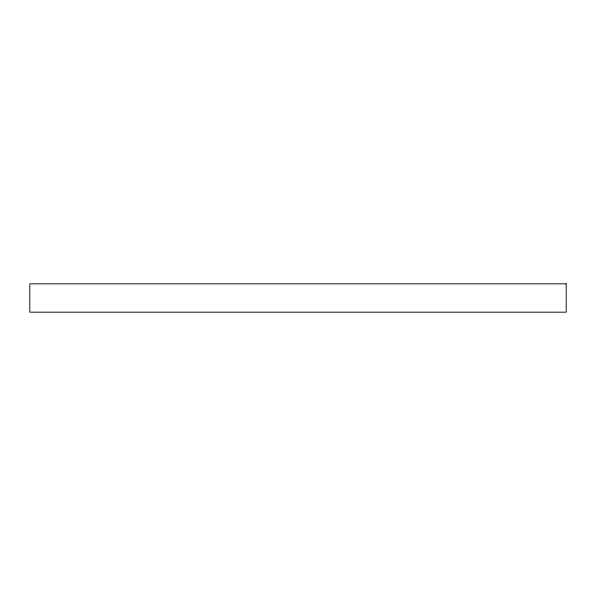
<?xml version="1.0" encoding="UTF-8"?>
<svg xmlns="http://www.w3.org/2000/svg" width="596" height="596" viewBox="0 0 596 596"><rect width="100%" height="100%" fill="white"/><g stroke="black" fill="none" stroke-linecap="round" stroke-linejoin="round"><path stroke-width="0.89" d="M566.2 283.83L29.8 283.83L29.8 312.17L566.2 312.17L566.2 283.83"/></g></svg>
